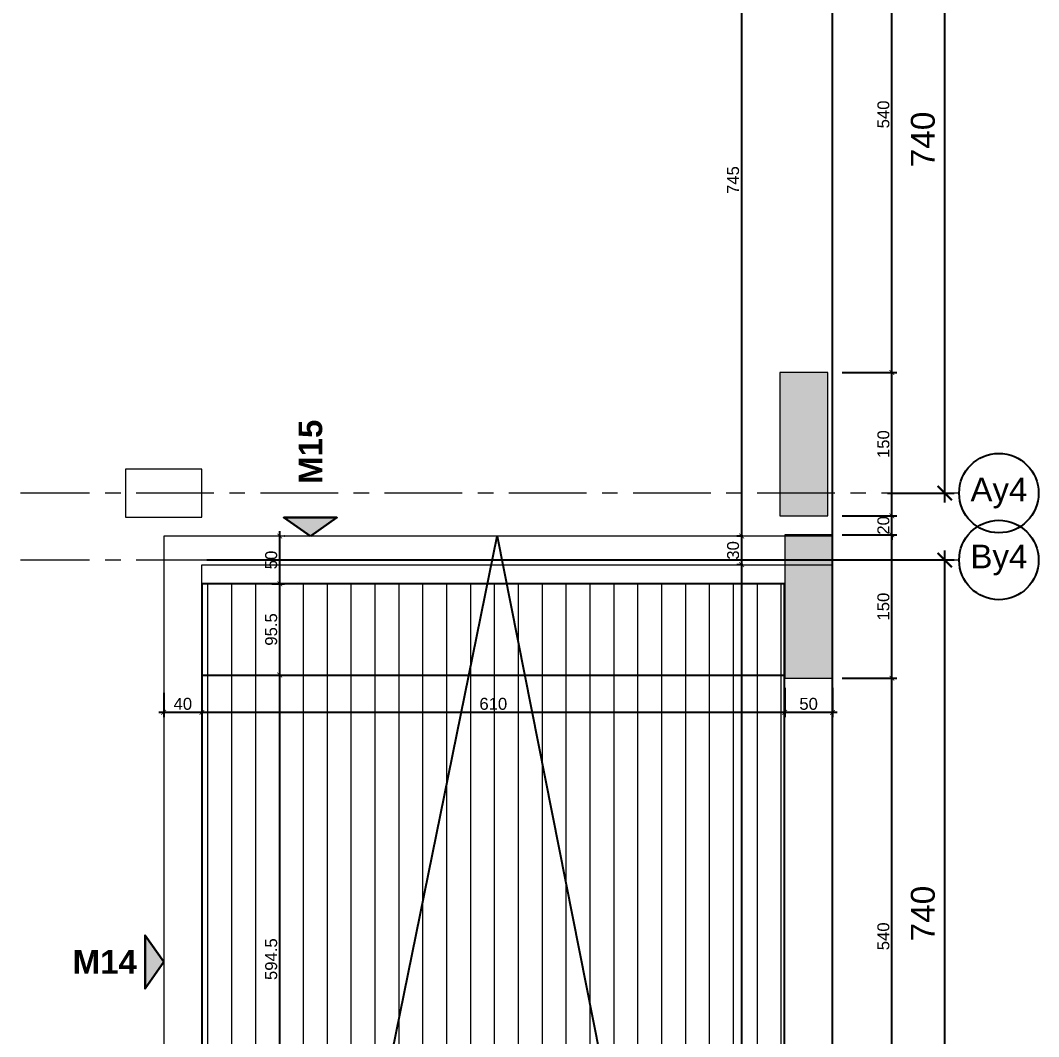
# Model space of a CAD drawing. Header units: centimetres. Extents: x 44585 to 48556, y -61381 to -55885.
# Drawn here: x 44605 to 45671, y -59244 to -58180 of the extents above; entities that cross this region are included whole.
import ezdxf
from ezdxf.enums import TextEntityAlignment as Align

# ---------------------------------------------------------------- set-up
doc = ezdxf.new("R2010")
doc.units = ezdxf.units.CM
doc.header["$LTSCALE"] = 50
doc.header["$MEASUREMENT"] = 0
doc.linetypes.add('AXES', pattern=[2, 1.25, -0.25, 0.25, -0.25])
doc.linetypes.add('CONTINU', pattern=[0])
doc.layers.get('0').update_dxf_attribs({"color": 8})
for name, color, linetype in [('AXES', 10, 'AXES'), ('BETON COUPE', 3, 'CONTINU'), ('BORD', 5, 'Continuous'), ('COTE 50ème', 1, 'Continuous'), ('ELEVATION', 150, 'Continuous'), ('NIVEAU', 170, 'Continuous')]:
    doc.layers.add(name, color=color, linetype=linetype)
doc.layers.add('FMULT', color=150, linetype='Continuous', plot=False)
doc.layers.add('New_2D Drafting - General_Pen_No__4', color=252, linetype='Continuous', lineweight=13, true_color=0x696969)
doc.styles.add('BRMNAMES', font='swisseb.ttf', dxfattribs={"height": 20})
doc.styles.add('FN_TEXT_1.50', font='arial.ttf', dxfattribs={"height": 10})
doc.styles.add('RS_TEXT_1.50', font='arial.ttf', dxfattribs={"height": 12.5})
doc.styles.add('RS_TXT_100', font='arial.ttf', dxfattribs={"height": 25})
doc.styles.add('SMA_TEXT_1.50', font='arial.ttf', dxfattribs={"height": 12.5})
doc.dimstyles.new('RS_100CM_LINEAIRE', dxfattribs={"dimscale": 10, "dimtxt": 25, "dimasz": 1.5, "dimexe": 1, "dimexo": 2.5, "dimgap": 1, "dimtad": 1, "dimdec": 1, "dimrnd": 0.5, "dimdsep": 46, "dimtxsty": 'RS_TXT_100', "dimblk1": 'ARCHTICK', "dimblk2": 'ARCHTICK', "dimsah": 1, "dimcen": 2.5, "dimdle": 1, "dimclrt": 4, "dimadec": 0, "dimazin": 2, "dimtfac": 1, "dimtdec": 1, "dimtix": 1, "dimtmove": 2, "dimatfit": 3, "dimfxl": 1, "dimtolj": 1, "dimtzin": 0, "dimarcsym": 0})
doc.dimstyles.new('SMA_1.50', dxfattribs={"dimscale": 5, "dimtxt": 12.5, "dimasz": 1, "dimexe": 1, "dimexo": 2, "dimgap": 0.5, "dimtad": 1, "dimdec": 1, "dimrnd": 0.5, "dimdsep": 46, "dimtxsty": 'SMA_TEXT_1.50', "dimblk": 'ARCHTICK', "dimcen": 2.5, "dimdle": 1, "dimadec": 0, "dimazin": 2, "dimtfac": 1, "dimtdec": 1, "dimtix": 1, "dimtmove": 2, "dimatfit": 3, "dimfxl": 1, "dimtolj": 1, "dimtzin": 0, "dimarcsym": 0})

# ---------------------------------------------------------------- blocks, each defined once
blk = doc.blocks.new('AXES_FN')
at = {"color": 0, "linetype": 'Continuous'}
blk.add_circle((0, 15), 22.18, dxfattribs=at)
at = {"color": 0, "style": 'FN_TEXT_1.50'}
blk.add_attdef('AXES', text='', height=12.5, dxfattribs=at).set_placement((-48.89, 20.63), align=Align.MIDDLE_CENTER)
blk = doc.blocks.new('_ArchTick')
at = {"color": 0, "linetype": 'ByBlock', "const_width": 0.15}
blk.add_lwpolyline([(-0.5, -0.5), (0.5, 0.5)], dxfattribs=at)
blk = doc.blocks.new('*D1417')
at = {"layer": 'AXES', "color": 0, "linetype": 'Continuous', "lineweight": -2, "ltscale": 0.5, "transparency": 16777216}
for p, q in [((45572.5, -58684.9), (45572.5, -57924.9)), ((45512.6, -57934.9), (45582.5, -57934.9)), ((45512.6, -58674.9), (45582.5, -58674.9))]:
    blk.add_line(p, q, dxfattribs=at)
at = {"layer": 'Defpoints', "color": 0, "linetype": 'Continuous', "ltscale": 0.5, "transparency": 16777216}
for p in [(45487.6, -57934.9), (45572.5, -57934.9), (45487.6, -58674.9)]:
    blk.add_point(p, dxfattribs=at)
at = {"layer": 'AXES', "color": 0, "linetype": 'Continuous', "lineweight": -2, "ltscale": 0.5, "transparency": 16777216, "xscale": 15, "yscale": 15, "zscale": 15}
for p, rotation in [((45572.5, -57934.9), 90), ((45572.5, -58674.9), 270)]:
    blk.add_blockref('_ArchTick', p, dxfattribs=dict(at, rotation=rotation))
at = {"layer": 'AXES', "color": 4, "linetype": 'Continuous', "lineweight": 5, "ltscale": 0.5, "transparency": 16777216, "insert": (45549.7, -58304.9), "char_height": 25, "attachment_point": 5, "rotation": 90, "style": 'RS_TXT_100'}
blk.add_mtext('\\A1;740', dxfattribs=at)
blk = doc.blocks.new('*D1422')
at = {"layer": 'AXES', "color": 0, "linetype": 'Continuous', "lineweight": -2, "ltscale": 0.5, "transparency": 16777216}
for p, q in [((45572.5, -59494.9), (45572.5, -58734.9)), ((44800.1, -58744.9), (45582.5, -58744.9)), ((44800.1, -59484.9), (45582.5, -59484.9))]:
    blk.add_line(p, q, dxfattribs=at)
at = {"layer": 'Defpoints', "color": 0, "linetype": 'Continuous', "ltscale": 0.5, "transparency": 16777216}
for p in [(44775.1, -58744.9), (45572.5, -58744.9), (44775.1, -59484.9)]:
    blk.add_point(p, dxfattribs=at)
at = {"layer": 'AXES', "color": 0, "linetype": 'Continuous', "lineweight": -2, "ltscale": 0.5, "transparency": 16777216, "xscale": 15, "yscale": 15, "zscale": 15}
for p, rotation in [((45572.5, -58744.9), 90), ((45572.5, -59484.9), 270)]:
    blk.add_blockref('_ArchTick', p, dxfattribs=dict(at, rotation=rotation))
at = {"layer": 'AXES', "color": 4, "linetype": 'Continuous', "lineweight": 5, "ltscale": 0.5, "transparency": 16777216, "insert": (45549.7, -59114.9), "char_height": 25, "attachment_point": 5, "rotation": 90, "style": 'RS_TXT_100'}
blk.add_mtext('\\A1;740', dxfattribs=at)
blk = doc.blocks.new('ELEVATION _2')
blk.add_hatch(color=0).paths.add_polyline_path([(1.218, -0.851), (0, 0), (-1.218, -0.851)])
at = {"color": 0, "lineweight": 30}
blk.add_lwpolyline([(0, 0), (1.218, -0.851), (-1.218, -0.851), (0, 0)], dxfattribs=at)
at = {"color": 0, "style": 'BRMNAMES'}
blk.add_attdef('ELEVATION_TEXTE', text='', height=1.076, rotation=90, dxfattribs=at).set_placement((0, -1.251), align=Align.MIDDLE_RIGHT)
blk = doc.blocks.new('*D1433')
at = {"layer": 'COTE 50ème', "color": 0, "lineweight": -2, "ltscale": 0.5, "transparency": 16777216}
for p, q in [((45359.9, -57969.9), (45359.9, -58724.9)), ((45370.6, -57974.9), (45354.9, -57974.9)), ((45361.3, -58719.9), (45354.9, -58719.9))]:
    blk.add_line(p, q, dxfattribs=at)
at = {"layer": 'Defpoints', "color": 0, "ltscale": 0.5, "transparency": 16777216}
for p in [(45380.6, -57974.9), (45359.9, -58719.9), (45371.3, -58719.9)]:
    blk.add_point(p, dxfattribs=at)
at = {"layer": 'COTE 50ème', "color": 0, "lineweight": -2, "ltscale": 0.5, "transparency": 16777216, "xscale": 5, "yscale": 5, "zscale": 5}
for p, rotation in [((45359.9, -57974.9), 90), ((45359.9, -58719.9), 270)]:
    blk.add_blockref('_ArchTick', p, dxfattribs=dict(at, rotation=rotation))
at = {"layer": 'COTE 50ème', "color": 0, "ltscale": 0.5, "transparency": 16777216, "insert": (45351, -58347.4), "char_height": 12.5, "attachment_point": 5, "rotation": 90, "style": 'SMA_TEXT_1.50'}
blk.add_mtext('\\A1;745', dxfattribs=at)
blk = doc.blocks.new('*D1434')
at = {"layer": 'COTE 50ème', "color": 0, "lineweight": -2, "ltscale": 0.5, "transparency": 16777216}
for p, q in [((45359.9, -58714.9), (45359.9, -58754.9)), ((45361.3, -58719.9), (45354.9, -58719.9)), ((45361.3, -58749.9), (45354.9, -58749.9))]:
    blk.add_line(p, q, dxfattribs=at)
at = {"layer": 'Defpoints', "color": 0, "ltscale": 0.5, "transparency": 16777216}
for p in [(45371.3, -58719.9), (45359.9, -58749.9), (45371.3, -58749.9)]:
    blk.add_point(p, dxfattribs=at)
at = {"layer": 'COTE 50ème', "color": 0, "lineweight": -2, "ltscale": 0.5, "transparency": 16777216, "xscale": 5, "yscale": 5, "zscale": 5}
for p, rotation in [((45359.9, -58719.9), 90), ((45359.9, -58749.9), 270)]:
    blk.add_blockref('_ArchTick', p, dxfattribs=dict(at, rotation=rotation))
at = {"layer": 'COTE 50ème', "color": 0, "ltscale": 0.5, "transparency": 16777216, "insert": (45351, -58734.9), "char_height": 12.5, "attachment_point": 5, "rotation": 90, "style": 'SMA_TEXT_1.50'}
blk.add_mtext('\\A1;30', dxfattribs=at)
blk = doc.blocks.new('*D1435')
at = {"layer": 'COTE 50ème', "color": 0, "lineweight": -2, "ltscale": 0.5, "transparency": 16777216}
for p, q in [((45359.9, -58744.9), (45359.9, -59845.9)), ((45361.3, -58749.9), (45354.9, -58749.9)), ((45359.3, -59840.9), (45354.9, -59840.9))]:
    blk.add_line(p, q, dxfattribs=at)
at = {"layer": 'Defpoints', "color": 0, "ltscale": 0.5, "transparency": 16777216}
for p in [(45371.3, -58749.9), (45359.9, -59840.9), (45369.3, -59840.9)]:
    blk.add_point(p, dxfattribs=at)
at = {"layer": 'COTE 50ème', "color": 0, "lineweight": -2, "ltscale": 0.5, "transparency": 16777216, "xscale": 5, "yscale": 5, "zscale": 5}
for p, rotation in [((45359.9, -58749.9), 90), ((45359.9, -59840.9), 270)]:
    blk.add_blockref('_ArchTick', p, dxfattribs=dict(at, rotation=rotation))
at = {"layer": 'COTE 50ème', "color": 0, "ltscale": 0.5, "transparency": 16777216, "insert": (45351, -59295.4), "char_height": 12.5, "attachment_point": 5, "rotation": 90, "style": 'SMA_TEXT_1.50'}
blk.add_mtext('\\A1;1091', dxfattribs=at)
blk = doc.blocks.new('*D1445')
at = {"layer": 'COTE 50ème', "color": 0, "lineweight": -2, "ltscale": 0.5, "transparency": 16777216}
for p, q in [((45517.2, -59413.7), (45517.2, -58863.7)), ((45465, -58868.7), (45522.2, -58868.7)), ((45465, -59408.7), (45522.2, -59408.7))]:
    blk.add_line(p, q, dxfattribs=at)
at = {"layer": 'Defpoints', "color": 0, "ltscale": 0.5, "transparency": 16777216}
for p in [(45455, -58868.7), (45517.2, -58868.7), (45455, -59408.7)]:
    blk.add_point(p, dxfattribs=at)
at = {"layer": 'COTE 50ème', "color": 0, "lineweight": -2, "ltscale": 0.5, "transparency": 16777216, "xscale": 5, "yscale": 5, "zscale": 5}
for p, rotation in [((45517.2, -58868.7), 90), ((45517.2, -59408.7), 270)]:
    blk.add_blockref('_ArchTick', p, dxfattribs=dict(at, rotation=rotation))
at = {"layer": 'COTE 50ème', "color": 0, "ltscale": 0.5, "transparency": 16777216, "insert": (45508.3, -59138.7), "char_height": 12.5, "attachment_point": 5, "rotation": 90, "style": 'SMA_TEXT_1.50'}
blk.add_mtext('\\A1;540', dxfattribs=at)
blk = doc.blocks.new('*D1446')
at = {"layer": 'COTE 50ème', "color": 0, "lineweight": -2, "ltscale": 0.5, "transparency": 16777216}
for p, q in [((45517.2, -58873.7), (45517.2, -58713.7)), ((45465, -58718.7), (45522.2, -58718.7)), ((45465, -58868.7), (45522.2, -58868.7))]:
    blk.add_line(p, q, dxfattribs=at)
at = {"layer": 'Defpoints', "color": 0, "ltscale": 0.5, "transparency": 16777216}
for p in [(45455, -58718.7), (45517.2, -58718.7), (45455, -58868.7)]:
    blk.add_point(p, dxfattribs=at)
at = {"layer": 'COTE 50ème', "color": 0, "lineweight": -2, "ltscale": 0.5, "transparency": 16777216, "xscale": 5, "yscale": 5, "zscale": 5}
for p, rotation in [((45517.2, -58718.7), 90), ((45517.2, -58868.7), 270)]:
    blk.add_blockref('_ArchTick', p, dxfattribs=dict(at, rotation=rotation))
at = {"layer": 'COTE 50ème', "color": 0, "ltscale": 0.5, "transparency": 16777216, "insert": (45508.3, -58793.7), "char_height": 12.5, "attachment_point": 5, "rotation": 90, "style": 'SMA_TEXT_1.50'}
blk.add_mtext('\\A1;150', dxfattribs=at)
blk = doc.blocks.new('*D1447')
at = {"layer": 'COTE 50ème', "color": 0, "lineweight": -2, "ltscale": 0.5, "transparency": 16777216}
for p, q in [((45517.2, -58698.7), (45517.2, -58693.7)), ((45465, -58698.7), (45522.2, -58698.7)), ((45517.2, -58718.7), (45517.2, -58698.7)), ((45465, -58718.7), (45522.2, -58718.7)), ((45517.2, -58718.7), (45517.2, -58723.7))]:
    blk.add_line(p, q, dxfattribs=at)
at = {"layer": 'Defpoints', "color": 0, "ltscale": 0.5, "transparency": 16777216}
for p in [(45455, -58698.7), (45517.2, -58698.7), (45455, -58718.7)]:
    blk.add_point(p, dxfattribs=at)
at = {"layer": 'COTE 50ème', "color": 0, "lineweight": -2, "ltscale": 0.5, "transparency": 16777216, "xscale": 5, "yscale": 5, "zscale": 5}
for p, rotation in [((45517.2, -58698.7), 270), ((45517.2, -58718.7), 90)]:
    blk.add_blockref('_ArchTick', p, dxfattribs=dict(at, rotation=rotation))
at = {"layer": 'COTE 50ème', "color": 0, "ltscale": 0.5, "transparency": 16777216, "insert": (45508.3, -58708.7), "char_height": 12.5, "attachment_point": 5, "rotation": 90, "style": 'SMA_TEXT_1.50'}
blk.add_mtext('\\A1;20', dxfattribs=at)
blk = doc.blocks.new('*D1448')
at = {"layer": 'COTE 50ème', "color": 0, "lineweight": -2, "ltscale": 0.5, "transparency": 16777216}
for p, q in [((45517.2, -58703.7), (45517.2, -58543.7)), ((45465, -58548.7), (45522.2, -58548.7)), ((45465, -58698.7), (45522.2, -58698.7))]:
    blk.add_line(p, q, dxfattribs=at)
at = {"layer": 'Defpoints', "color": 0, "ltscale": 0.5, "transparency": 16777216}
for p in [(45455, -58548.7), (45517.2, -58548.7), (45455, -58698.7)]:
    blk.add_point(p, dxfattribs=at)
at = {"layer": 'COTE 50ème', "color": 0, "lineweight": -2, "ltscale": 0.5, "transparency": 16777216, "xscale": 5, "yscale": 5, "zscale": 5}
for p, rotation in [((45517.2, -58548.7), 90), ((45517.2, -58698.7), 270)]:
    blk.add_blockref('_ArchTick', p, dxfattribs=dict(at, rotation=rotation))
at = {"layer": 'COTE 50ème', "color": 0, "ltscale": 0.5, "transparency": 16777216, "insert": (45508.3, -58623.7), "char_height": 12.5, "attachment_point": 5, "rotation": 90, "style": 'SMA_TEXT_1.50'}
blk.add_mtext('\\A1;150', dxfattribs=at)
blk = doc.blocks.new('*D1449')
at = {"layer": 'COTE 50ème', "color": 0, "lineweight": -2, "ltscale": 0.5, "transparency": 16777216}
for p, q in [((45465, -58008.7), (45522.2, -58008.7)), ((45517.2, -58553.7), (45517.2, -58003.7)), ((45465, -58548.7), (45522.2, -58548.7))]:
    blk.add_line(p, q, dxfattribs=at)
at = {"layer": 'Defpoints', "color": 0, "ltscale": 0.5, "transparency": 16777216}
for p in [(45455, -58008.7), (45517.2, -58008.7), (45455, -58548.7)]:
    blk.add_point(p, dxfattribs=at)
at = {"layer": 'COTE 50ème', "color": 0, "lineweight": -2, "ltscale": 0.5, "transparency": 16777216, "xscale": 5, "yscale": 5, "zscale": 5}
for p, rotation in [((45517.2, -58008.7), 90), ((45517.2, -58548.7), 270)]:
    blk.add_blockref('_ArchTick', p, dxfattribs=dict(at, rotation=rotation))
at = {"layer": 'COTE 50ème', "color": 0, "ltscale": 0.5, "transparency": 16777216, "insert": (45508.3, -58278.7), "char_height": 12.5, "attachment_point": 5, "rotation": 90, "style": 'SMA_TEXT_1.50'}
blk.add_mtext('\\A1;540', dxfattribs=at)
blk = doc.blocks.new('*D1460')
at = {"layer": 'COTE 50ème', "color": 0, "lineweight": -2, "ltscale": 0.5, "transparency": 16777216}
for p, q in [((44870.2, -58865.3), (44881.5, -58865.3)), ((44876.5, -59464.9), (44876.5, -58860.3)), ((44853.9, -59459.9), (44881.5, -59459.9))]:
    blk.add_line(p, q, dxfattribs=at)
at = {"layer": 'Defpoints', "color": 0, "ltscale": 0.5, "transparency": 16777216}
for p in [(44860.2, -58865.3), (44876.5, -58865.3), (44843.9, -59459.9)]:
    blk.add_point(p, dxfattribs=at)
at = {"layer": 'COTE 50ème', "color": 0, "lineweight": -2, "ltscale": 0.5, "transparency": 16777216, "xscale": 5, "yscale": 5, "zscale": 5}
for p, rotation in [((44876.5, -58865.3), 90), ((44876.5, -59459.9), 270)]:
    blk.add_blockref('_ArchTick', p, dxfattribs=dict(at, rotation=rotation))
at = {"layer": 'COTE 50ème', "color": 0, "ltscale": 0.5, "transparency": 16777216, "insert": (44867.6, -59162.6), "char_height": 12.5, "attachment_point": 5, "rotation": 90, "style": 'SMA_TEXT_1.50'}
blk.add_mtext('\\A1;594.5', dxfattribs=at)
blk = doc.blocks.new('*D1461')
at = {"layer": 'COTE 50ème', "color": 0, "lineweight": -2, "ltscale": 0.5, "transparency": 16777216}
for p, q in [((44876.5, -58774.9), (44876.5, -58714.9)), ((44881.9, -58719.9), (44881.5, -58719.9)), ((44881.9, -58769.9), (44881.5, -58769.9))]:
    blk.add_line(p, q, dxfattribs=at)
at = {"layer": 'Defpoints', "color": 0, "ltscale": 0.5, "transparency": 16777216}
for p in [(44871.9, -58719.9), (44876.5, -58719.9), (44871.9, -58769.9)]:
    blk.add_point(p, dxfattribs=at)
at = {"layer": 'COTE 50ème', "color": 0, "lineweight": -2, "ltscale": 0.5, "transparency": 16777216, "xscale": 5, "yscale": 5, "zscale": 5}
for p, rotation in [((44876.5, -58719.9), 90), ((44876.5, -58769.9), 270)]:
    blk.add_blockref('_ArchTick', p, dxfattribs=dict(at, rotation=rotation))
at = {"layer": 'COTE 50ème', "color": 0, "ltscale": 0.5, "transparency": 16777216, "insert": (44867.6, -58744.9), "char_height": 12.5, "attachment_point": 5, "rotation": 90, "style": 'SMA_TEXT_1.50'}
blk.add_mtext('\\A1;50', dxfattribs=at)
blk = doc.blocks.new('*D1483')
at = {"layer": 'COTE 50ème', "color": 0, "lineweight": -2, "ltscale": 0.5, "transparency": 16777216}
for p, q in [((45405, -58878.7), (45405, -58909.4)), ((45455, -58878.7), (45455, -58909.4)), ((45460, -58904.4), (45400, -58904.4))]:
    blk.add_line(p, q, dxfattribs=at)
at = {"layer": 'Defpoints', "color": 0, "ltscale": 0.5, "transparency": 16777216}
for p in [(45405, -58868.7), (45455, -58868.7), (45405, -58904.4)]:
    blk.add_point(p, dxfattribs=at)
at = {"layer": 'COTE 50ème', "color": 0, "lineweight": -2, "ltscale": 0.5, "transparency": 16777216, "xscale": 5, "yscale": 5, "zscale": 5, "rotation": 180}
blk.add_blockref('_ArchTick', (45405, -58904.4), dxfattribs=at)
at = {"layer": 'COTE 50ème', "color": 0, "lineweight": -2, "ltscale": 0.5, "transparency": 16777216, "xscale": 5, "yscale": 5, "zscale": 5}
blk.add_blockref('_ArchTick', (45455, -58904.4), dxfattribs=at)
at = {"layer": 'COTE 50ème', "color": 0, "ltscale": 0.5, "transparency": 16777216, "insert": (45430, -58895.5), "char_height": 12.5, "attachment_point": 5, "style": 'SMA_TEXT_1.50'}
blk.add_mtext('\\A1;50', dxfattribs=at)
blk = doc.blocks.new('*D1484')
at = {"layer": 'COTE 50ème', "color": 0, "lineweight": -2, "ltscale": 0.5, "transparency": 16777216}
for p, q in [((45405, -58878.7), (45405, -58909.4)), ((44795.1, -58890.6), (44795.1, -58909.4)), ((45410, -58904.4), (44790.1, -58904.4))]:
    blk.add_line(p, q, dxfattribs=at)
at = {"layer": 'Defpoints', "color": 0, "ltscale": 0.5, "transparency": 16777216}
for p in [(45405, -58868.7), (44795.1, -58880.6), (44795.1, -58904.4)]:
    blk.add_point(p, dxfattribs=at)
at = {"layer": 'COTE 50ème', "color": 0, "lineweight": -2, "ltscale": 0.5, "transparency": 16777216, "xscale": 5, "yscale": 5, "zscale": 5, "rotation": 180}
blk.add_blockref('_ArchTick', (44795.1, -58904.4), dxfattribs=at)
at = {"layer": 'COTE 50ème', "color": 0, "lineweight": -2, "ltscale": 0.5, "transparency": 16777216, "xscale": 5, "yscale": 5, "zscale": 5}
blk.add_blockref('_ArchTick', (45405, -58904.4), dxfattribs=at)
at = {"layer": 'COTE 50ème', "color": 0, "ltscale": 0.5, "transparency": 16777216, "insert": (45100, -58895.5), "char_height": 12.5, "attachment_point": 5, "style": 'SMA_TEXT_1.50'}
blk.add_mtext('\\A1;610', dxfattribs=at)
blk = doc.blocks.new('*D1485')
at = {"layer": 'COTE 50ème', "color": 0, "lineweight": -2, "ltscale": 0.5, "transparency": 16777216}
for p, q in [((44755.1, -58883.9), (44755.1, -58909.4)), ((44795.1, -58890.6), (44795.1, -58909.4)), ((44800.1, -58904.4), (44750.1, -58904.4))]:
    blk.add_line(p, q, dxfattribs=at)
at = {"layer": 'Defpoints', "color": 0, "ltscale": 0.5, "transparency": 16777216}
for p in [(44755.1, -58873.9), (44795.1, -58880.6), (44755.1, -58904.4)]:
    blk.add_point(p, dxfattribs=at)
at = {"layer": 'COTE 50ème', "color": 0, "lineweight": -2, "ltscale": 0.5, "transparency": 16777216, "xscale": 5, "yscale": 5, "zscale": 5, "rotation": 180}
blk.add_blockref('_ArchTick', (44755.1, -58904.4), dxfattribs=at)
at = {"layer": 'COTE 50ème', "color": 0, "lineweight": -2, "ltscale": 0.5, "transparency": 16777216, "xscale": 5, "yscale": 5, "zscale": 5}
blk.add_blockref('_ArchTick', (44795.1, -58904.4), dxfattribs=at)
at = {"layer": 'COTE 50ème', "color": 0, "ltscale": 0.5, "transparency": 16777216, "insert": (44775.1, -58895.5), "char_height": 12.5, "attachment_point": 5, "style": 'SMA_TEXT_1.50'}
blk.add_mtext('\\A1;40', dxfattribs=at)
blk = doc.blocks.new('*D1575')
at = {"layer": 'COTE 50ème', "color": 0, "lineweight": -2, "ltscale": 0.5, "transparency": 16777216}
for p, q in [((44868.2, -58769.9), (44881.5, -58769.9)), ((44876.5, -58870.3), (44876.5, -58764.9)), ((44870.2, -58865.3), (44881.5, -58865.3))]:
    blk.add_line(p, q, dxfattribs=at)
at = {"layer": 'Defpoints', "color": 0, "ltscale": 0.5, "transparency": 16777216}
for p in [(44858.2, -58769.9), (44876.5, -58769.9), (44860.2, -58865.3)]:
    blk.add_point(p, dxfattribs=at)
at = {"layer": 'COTE 50ème', "color": 0, "lineweight": -2, "ltscale": 0.5, "transparency": 16777216, "xscale": 5, "yscale": 5, "zscale": 5}
for p, rotation in [((44876.5, -58769.9), 90), ((44876.5, -58865.3), 270)]:
    blk.add_blockref('_ArchTick', p, dxfattribs=dict(at, rotation=rotation))
at = {"layer": 'COTE 50ème', "color": 0, "ltscale": 0.5, "transparency": 16777216, "insert": (44867.6, -58817.6), "char_height": 12.5, "attachment_point": 5, "rotation": 90, "style": 'SMA_TEXT_1.50'}
blk.add_mtext('\\A1;95.5', dxfattribs=at)

msp = doc.modelspace()

# ---------------------------------------------------------------- hatches: boundary and pattern name
at = {"layer": 'FMULT', "true_color": 0xcbb8ff}
h = msp.add_hatch(color=254, dxfattribs=at)
h.paths.add_polyline_path([(44750.06, -60798.72), (44800.06, -60798.72), (44800.06, -60718.72), (44750.06, -60718.72)])
h.paths.add_polyline_path([(45454.98, -60683.72), (45404.98, -60683.72), (45404.98, -60833.72), (45454.98, -60833.72)])
h.paths.add_polyline_path([(45454.98, -60008.72), (45404.98, -60008.72), (45404.98, -60158.72), (45454.98, -60158.72)])
h.paths.add_polyline_path([(45454.98, -61223.87), (45404.98, -61223.87), (45404.98, -61373.87), (45454.98, -61373.87)])
h.paths.add_polyline_path([(45454.98, -59408.72), (45404.98, -59408.72), (45404.98, -59558.72), (45454.98, -59558.72)])
h.paths.add_polyline_path([(45454.98, -58718.72), (45404.98, -58718.72), (45404.98, -58868.72), (45454.98, -58868.72)])
h.paths.add_polyline_path([(45449.98, -58548.72), (45399.98, -58548.72), (45399.98, -58698.72), (45449.98, -58698.72)])
h.paths.add_polyline_path([(45449.98, -57858.72), (45399.98, -57858.72), (45399.98, -58008.72), (45449.98, -58008.72)])
h.paths.add_polyline_path([(45449.98, -57258.72), (45399.98, -57258.72), (45399.98, -57408.72), (45449.98, -57408.72)])
h.paths.add_polyline_path([(45449.98, -56583.72), (45399.98, -56583.72), (45399.98, -56733.72), (45449.98, -56733.72)])
h.paths.add_polyline_path([(45449.98, -56188.58), (45399.98, -56188.58), (45399.98, -56338.58), (45449.98, -56338.58)])
at = {"layer": 'New_2D Drafting - General_Pen_No__4', "linetype": 'Continuous', "lineweight": 0, "true_color": 0xc7c8ca, "transparency": 33554546}
h = msp.add_hatch(dxfattribs=at)
h.set_pattern_fill('ANSI31', color=9, scale=200, angle=45, style=0)
h.set_pattern_definition([(90, (-12948.652, 12992.808), (-25, 0), [])])
h.paths.add_polyline_path([(44795.07, -60239.8), (45404.98, -60239.8), (45404.91, -58769.95), (44795.07, -58769.95)])

# ---------------------------------------------------------------- linework, layer by layer
at = {"layer": 'AXES', "lineweight": 5, "ltscale": 1.3}
for p, q in [((45587.56, -58674.95), (44605.08, -58674.95)), ((45587.56, -58744.95), (44605.08, -58744.95))]:
    msp.add_line(p, q, dxfattribs=at)
at = {"layer": 'BETON COUPE', "lineweight": 5, "ltscale": 0.5}
msp.add_lwpolyline([(44605.08, -56214.8), (44755.08, -56214.8), (44755.06, -56684.95), (44795.07, -56684.95), (44795.07, -56214.8), (45454.98, -56214.81), (45454.98, -57944.95), (44795.07, -57944.95), (44795.07, -57309.95), (44755.06, -57309.95), (44755.06, -57974.95), (45454.98, -57974.95), (45454.98, -58719.95), (44755.06, -58719.95), (44755.06, -60109.95), (44795.07, -60109.95), (44795.07, -58749.95), (45454.98, -58749.95), (45454.98, -61348.52), (44605.08, -61286.23)], dxfattribs=at)
at = {"layer": 'BETON COUPE', "lineweight": 5}
msp.add_lwpolyline([(44715.07, -58649.95), (44715.07, -58699.95), (44795.07, -58699.95), (44795.07, -58649.95)], close=True, dxfattribs=at)
at = {"layer": 'BETON COUPE'}
msp.add_lwpolyline([(44795.07, -60239.8), (45104.19, -58719.95), (45404.98, -60239.8)], dxfattribs=at)
at = {"layer": 'BORD'}
msp.add_lwpolyline([(44605.08, -61315.7), (45454.98, -61373.87), (45454.98, -56189.81), (44605.08, -56189.81)], dxfattribs=at)
msp.add_lwpolyline([(44795.07, -60239.8), (45404.98, -60239.8), (45404.91, -58769.95), (44795.07, -58769.95)], close=True, dxfattribs=at)
at = {"layer": 'FMULT', "color": 3, "lineweight": 5}
for points in [[(45449.98, -58548.72), (45399.98, -58548.72), (45399.98, -58698.72), (45449.98, -58698.72)], [(45454.98, -58718.72), (45404.98, -58718.72), (45404.98, -58868.72), (45454.98, -58868.72)]]:
    msp.add_lwpolyline(points, close=True, dxfattribs=at)
at = {"layer": 'NIVEAU'}
msp.add_line((44795.07, -58865.3), (45404.91, -58865.3), dxfattribs=at)

# ---------------------------------------------------------------- block references
at = {"layer": 'AXES', "linetype": 'ByBlock'}
ref = msp.add_blockref('AXES_FN', (45601.02, -58674.95), dxfattribs=dict(at, xscale=1.875, yscale=1.875, zscale=1.875, rotation=270))
ref.add_attrib('AXES', 'Ay4', dxfattribs={"layer": '0', "color": 0, "height": 24.75, "style": 'RS_TEXT_1.50'}).set_placement((45629.15, -58674.95), align=Align.MIDDLE)
ref = msp.add_blockref('AXES_FN', (45601.02, -58744.95), dxfattribs=dict(at, xscale=1.875, yscale=1.875, zscale=1.875, rotation=270))
ref.add_attrib('AXES', 'By4', dxfattribs={"layer": '0', "color": 0, "height": 24.75, "style": 'RS_TEXT_1.50'}).set_placement((45629.15, -58744.95), align=Align.MIDDLE)
at = {"layer": 'ELEVATION'}
ref = msp.add_blockref('ELEVATION _2', (44908.57, -58719.95), dxfattribs=dict(at, xscale=-22.85999999999999, yscale=22.85999999999999, zscale=22.85999999999999, rotation=180))
ref.add_attrib('ELEVATION_TEXTE', 'M15', dxfattribs={"layer": '0', "color": 0, "height": 24.75, "rotation": 90, "style": 'BRMNAMES'}).set_placement((44908.57, -58598.09), align=Align.MIDDLE_RIGHT)
ref = msp.add_blockref('ELEVATION _2', (44755.07, -59165.52), dxfattribs=dict(at, xscale=22.86, yscale=22.86, zscale=22.86, rotation=270))
ref.add_attrib('ELEVATION_TEXTE', 'M14', dxfattribs={"layer": '0', "color": 0, "height": 24.75, "style": 'BRMNAMES'}).set_placement((44727.01, -59165.52), align=Align.MIDDLE_RIGHT)

# ---------------------------------------------------------------- dimensions: what is measured, and where the dimension line sits
at = {"layer": 'AXES', "linetype": 'Continuous', "lineweight": 5, "ltscale": 0.5}
for base, p1, p2, picture, middle in [((45572.51, -57934.95), (45487.56, -58674.95), (45487.56, -57934.95), '*D1417', (45549.74, -58304.95)), ((45572.51, -58744.95), (44775.07, -59484.95), (44775.07, -58744.95), '*D1422', (45549.74, -59114.95))]:
    dim = msp.add_linear_dim(base=base, p1=p1, p2=p2, angle=270, dimstyle='RS_100CM_LINEAIRE', dxfattribs=at)
    dim.commit()
    dim.dimension.update_dxf_attribs({"geometry": picture, "text_midpoint": middle})
at = {"layer": 'COTE 50ème', "ltscale": 0.5}
for base, p1, p2, picture, middle in [((45359.87, -58719.95), (45380.64, -57974.95), (45371.35, -58719.95), '*D1433', (45351.01, -58347.45)), ((45517.19, -58008.72), (45454.98, -58548.72), (45454.98, -58008.72), '*D1449', (45508.31, -58278.72)), ((45517.19, -58548.72), (45454.98, -58698.72), (45454.98, -58548.72), '*D1448', (45508.31, -58623.72)), ((45517.19, -58698.72), (45454.98, -58718.72), (45454.98, -58698.72), '*D1447', (45508.31, -58708.72)), ((44876.46, -58719.95), (44871.9, -58769.95), (44871.9, -58719.95), '*D1461', (44867.57, -58744.95)), ((45359.87, -58749.95), (45371.35, -58719.95), (45371.35, -58749.95), '*D1434', (45350.98, -58734.95)), ((45517.19, -58718.72), (45454.98, -58868.72), (45454.98, -58718.72), '*D1446', (45508.31, -58793.72)), ((45359.87, -59840.86), (45371.35, -58749.95), (45369.29, -59840.86), '*D1435', (45350.98, -59295.4)), ((44876.4557, -58769.9474), (44860.2139, -58865.3014), (44858.2017, -58769.9474), '*D1575', (44867.5736, -58817.6244)), ((44876.4557, -58865.3014), (44843.9342, -59459.9477), (44860.2139, -58865.3014), '*D1460', (44867.5736, -59162.6246)), ((45517.19, -58868.72), (45454.98, -59408.72), (45454.98, -58868.72), '*D1445', (45508.31, -59138.72))]:
    dim = msp.add_linear_dim(base=base, p1=p1, p2=p2, angle=90, dimstyle='SMA_1.50', dxfattribs=at)
    dim.commit()
    dim.dimension.update_dxf_attribs({"geometry": picture, "text_midpoint": middle})
for base, p1, p2, picture, middle in [((44755.06, -58904.42), (44795.07, -58880.57), (44755.06, -58873.89), '*D1485', (44775.07, -58895.54)), ((44795.07, -58904.42), (45404.98, -58868.72), (44795.07, -58880.57), '*D1484', (45100.02, -58895.54)), ((45404.98, -58904.42), (45454.98, -58868.72), (45404.98, -58868.72), '*D1483', (45429.98, -58895.54))]:
    dim = msp.add_linear_dim(base=base, p1=p1, p2=p2, dimstyle='SMA_1.50', dxfattribs=at)
    dim.commit()
    dim.dimension.update_dxf_attribs({"geometry": picture, "text_midpoint": middle})

doc.saveas('drawing.dxf')
